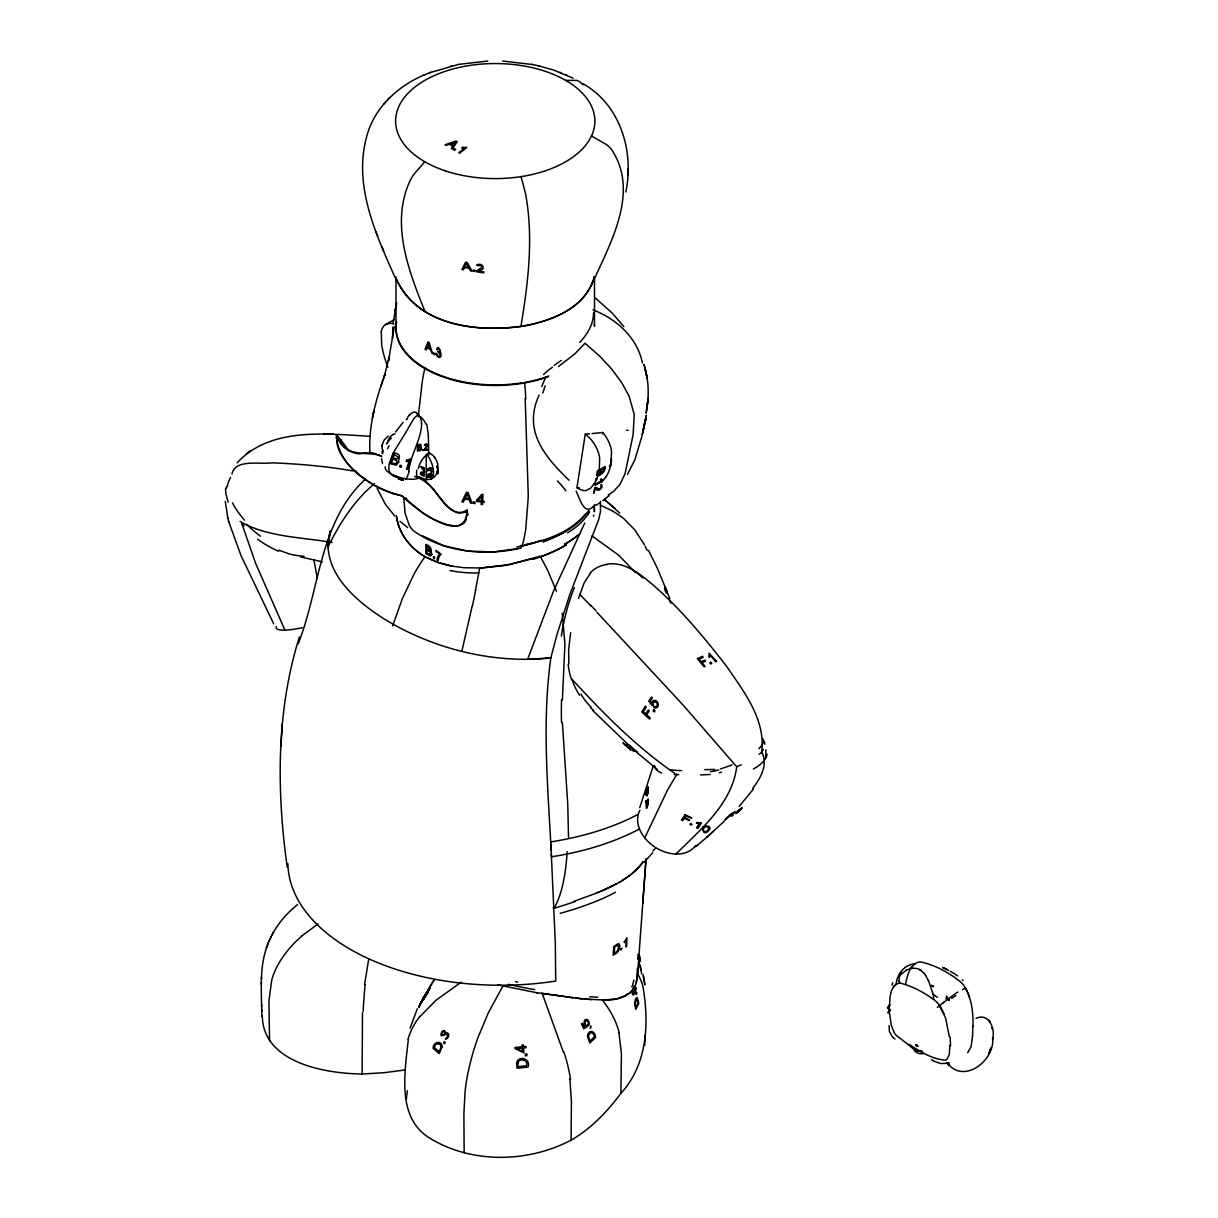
<?xml version="1.0" encoding="UTF-8"?>
<svg xmlns="http://www.w3.org/2000/svg" width="1218" height="1218" viewBox="0 0 1218 1218"><rect width="100%" height="100%" fill="white"/><g stroke="black" fill="none" stroke-linecap="round" stroke-linejoin="round"><path stroke-width="1.5" d="M648.478 800.668L648.067 798.871L647.245 805.783M266.712 947.147C259.556 967.716 261.368 989.945 261.763 1011.336M568.532 837.634L567.74 803.971L562.381 722.533M646.332 807.001L646.545 802.86L646.453 808.432A5.283 0.959 -83.2 0 0 646.728 808.113L647.169 807.108A17.387 3.182 -83.2 0 0 647.504 806.209L647.93 804.778A4.187 0.761 -83.2 0 0 648.113 803.987L647.946 800.256L647.26 804.87M889.49 1006.327C889.901 998.532 889.536 987.494 897.712 983.55A18.529 10.688 53 0 1 900.604 983.23C913.165 986.397 925.101 993.02 935.409 1000.831A18.529 10.734 52.6 0 1 938.484 1004.165L945.579 1017.898L949.309 1036.548M392.79 329.606L392.881 327.079M973.075 1026.439C973.182 1012.462 971.827 997.527 963.849 985.606A20.554 13.459 59.2 0 0 961.444 982.621C949.705 972.984 935.287 964.991 920.397 961.885A20.554 13.474 59.1 0 0 917.778 962.327C909.267 965.813 907.212 976.227 905.553 984.311M422.189 473.3L422.113 474.578L420.941 474.046L421.078 472.675M436.957 466.54C437.155 470.848 437.338 462.657 437.186 467.651M408.35 1039.106C404.878 1072.723 395.972 1118.946 431.263 1139.043C473.102 1163.906 528.505 1162.551 571.09 1140.185L571.409 1100.783L569.872 1079.057M392.546 338.254L392.79 328.647M299.4 636.923C276.151 711.068 276.547 790.847 287.22 867.155M261.307 984.19L261.368 982.18M261.444 978.998L261.505 976.988M625.839 191.957C634.35 151.489 620.373 104.52 582.706 83.57M627.742 174.859L627.818 172.347M627.849 170.931L627.925 168.434M571.09 1140.185C591.05 1128.705 607.158 1111.653 620.891 1093.399L621.424 1053.829L618.957 1032.834M562.381 700.03L564.924 644.094L562.274 613.202M437.384 471.077L437.429 472.279M620.891 1093.399C647.565 1064.273 649.255 1023.09 642.891 986.26A75.82 61.524 -11.1 0 0 637.593 973.852L637.562 967.975M425.584 479.283L426.33 479.831L426.209 454.573M437.095 466.037L437.155 467.164M764.737 744.274L764.615 742.021M362.477 1012.66L362.142 1073.987L383.7 1072.754L404.985 1069.983M648.235 801.505L647.474 804.839M406.233 1099.397L407.36 1090.719M437.551 470.102L437.719 472.721M635.781 989.64L634.761 993.629L632.995 995.091A3.258 1.066 -89.3 0 1 632.66 994.543L632.249 992.518A2.832 0.929 -89.3 0 1 632.37 990.356L632.629 989.442L632.888 990.508A2.725 0.883 -89.3 0 0 632.644 991.589L633.132 993.903L634.38 992.792A3.273 1.066 -89.3 0 1 633.39 990.782A3.015 0.99 -89.3 0 1 633.33 989.518A3.578 1.172 -89.3 0 1 633.375 988.849A3.334 1.096 -89.3 0 1 633.573 987.615L633.817 986.839A4.385 1.431 -89.3 0 1 634.548 985.88A3.395 1.111 -89.3 0 1 635.75 989.442M637.105 978.298L637.577 968.173M909.313 1044.435C919.331 1051.271 932.364 1059.234 945.153 1060.132A13.611 7.856 52.7 0 0 946.965 1059.203L949.324 1054.316L949.812 1045.455M282.256 723.812L280.993 746.406M892.2 1036.488L889.353 1031.402L889.079 1025.526M424.001 474.259L423.91 475.385L422.57 474.776L422.722 473.284M637.593 973.852L636.131 982.484M624.423 941.621L624.362 942.641A8.526 4.233 -58.2 0 0 626.296 940.159L625.824 946.919L626.752 946.325L626.752 938.027M972.771 1034.28L971.081 1046.688L967.671 1052.733M637.608 973.715L646.027 859.071M642.739 903.284L646.027 858.949M646.042 417.332L646.393 415.46M765.757 757.748L765.878 749.801M589.619 433.775L585.264 434.171L576.982 487.504A18.681 10.795 60 0 0 585.614 490.641L590.502 488.327L594.399 483.5M262.312 1015.553C262.54 1062.888 325.556 1073.637 362.142 1073.987M393.094 323.135L396.672 302.643M364.578 984.509L368.734 959.023M596.911 612.228L682.567 704.476L736.707 766.731C732.048 803.804 700.776 829.184 675.944 854.062M437.978 351.469C438.343 352.778 441.784 355.884 439.241 356.524C437.597 356.707 437.612 354.194 435.953 353.19C436.105 354.88 437.11 356.493 438.602 357.3C444.479 359.249 437.78 341.451 437.018 349.612M602.529 433.867L602.712 432.497L592.146 433.562M646.697 409.522C649.331 394.541 648.585 378.965 643.987 364.441L647.276 378.798L644.87 367.699M644.748 1045.272L645.007 1035.33M427.609 475.218L427.625 476.893L429.193 476.634L429.086 475.096M643.941 426.894L644.626 423.072L644.429 425.112M418.246 416.845L422.052 383.35A89.797 51.841 -60 0 1 424.975 368.11M645.236 421.504L645.57 419.753L644.901 422.692L646.377 415.475M380.792 386.685L384.979 374.291C375.875 399.428 368.43 425.874 369.922 452.868M595.389 488.662L593.821 493.244L594.688 487.794A2.451 1.157 -52.3 0 1 595.343 487.535M644.55 424.656L644.292 425.95L644.337 424.458M381.31 331.722L381.645 344.648A75.242 43.437 60 0 0 386.517 363.451L387.872 367.136M570.679 632.629L568.623 649.757L568.867 664.084M381.828 445.773L384.142 440.063L388.283 436.09M381.919 445.255L382.787 453.72M226.441 488.159L226.807 486.424M645.586 419.175L645.205 421.154L645.662 419.236M643.165 430.822L644.018 426.97L643.576 429.101L643.774 428.203M593.851 277.674L594.019 276.73L593.653 278.602M646.21 416.586L645.479 419.768L645.768 418.322M646.042 417.485L645.753 418.794M644.033 426.178L644.246 425.112L643.865 426.528M645.373 420.119L645.053 422.387M475.401 590.471L479.725 568.06L509.581 564.604L540.183 556.169L547.856 570.679L556.443 591.217M644.292 425.021L644.078 425.935M645.022 422.524L645.251 421.535M636.953 979.105C635.278 995.304 617.465 1001.074 603.458 999.963M645.068 422.433L644.87 423.331M593.425 279.531C584.655 307.515 553.459 319.908 527.15 325.389C481.871 333.123 421.078 327.535 397.89 282.287C419.662 325.815 477.273 332.225 520.923 326.47C527.957 284.038 533.377 240.494 526.252 197.697A35.566 7.521 81.2 0 0 525.034 191.546L521.03 176.625M643.104 430.974L642.16 435.222L644.459 423.757M933.658 999.202L933.308 994.741L928.466 980.399M642.967 431.751L643.211 430.472M472.112 606.366L462.094 650.199M642.997 431.446L643.18 430.609L642.937 431.674M394.647 310.742L394.982 309.159M372.327 418.276L373.911 411.029L373.332 413.602M643.683 427.762L643.15 430.259M424.595 996.568L422.692 1000.48L424.458 996.537M641.84 436.486L634.928 459.628L627.559 474.32M382.087 453.294L382.65 451.239M394.297 326.759L388.466 361.152L389.166 357.118L384.294 376.392M437.506 468.291L437.612 468.61M437.597 473.193L437.917 472.005M298.273 643.774C319.969 588.477 319.299 521.715 365.476 479.039M639.709 807.656L653.305 765.833M703.365 829.093L703.243 829.9M708.495 828.94L708.571 828.255M593.455 516.173L593.775 515.062M578.52 598.434L584.198 582.783L590.502 573.13M408.898 470.924C408.944 455.212 431.416 423.407 416.465 413.267M539.072 395.165C522.674 430.746 544.857 456.933 569.05 480.227M588.248 514.057L589.162 510.981M410.085 1028.159L417.317 1008.763M593.166 280.444C582.798 309.874 549.09 321.689 520.923 326.47M392.653 625.9L402.519 598.205L414.44 573.343A109.453 63.184 -60 0 1 425.052 556.656L425.052 556.656M382.559 451.528L382.954 450.34M899.143 977.278L899.082 981.434M406.629 460.282L406.203 461.531A8.526 8.328 -57.4 0 0 409.278 460.815L406.447 469.082L407.726 469.493L411.364 458.897L410.542 458.623A6.897 6.745 -57.4 0 1 406.629 460.16M541.751 386.608L545.634 377.032M267.214 945.762L268.341 942.854M266.377 948.122L267.564 944.787M647.169 806.011L646.697 807.016M644.764 837.877L667.738 789.599L676.69 774.557L678.715 774.709M933.293 986.001L933.216 986.885L933.567 985.956M891.926 985.088L892.794 982.789M268.889 941.529C275.04 927.05 285.164 914.413 297.481 904.685M267.93 943.828L269.285 940.57M584.762 522.948L553.307 591.598L527.653 659.288L550.81 657.933L556.991 634.578L569.674 594.886L598.677 519.629L600.489 511.667L600.489 501.314M931.724 985.118L932.272 986.367M421.854 1000.694L419.586 1005.444L422.296 1001.029M422.646 998.943L434.278 979.637L422.661 998.943A46.969 27.101 -60 0 0 419.114 1007.514M269.711 939.626L270.168 938.667M270.777 937.403L271.233 936.459M736.205 813.182L739.676 810.259M406.34 419.692L406.842 418.718M653.853 707.384L654.462 706.242M428.036 991.68L430.213 987.448L428.325 991.3M426.3 994.878L428.416 991.604L424.93 997.253L426.346 994.619M271.721 935.515L272.238 934.587M272.893 933.369L273.395 932.44M428.569 990.188L428.036 991.147L428.66 989.884M425.919 995.395L426.574 994.39L426.026 995.182M763.29 749.451L762.285 751.034M428.325 990.63L429.178 989.808M426.985 993.66L427.533 992.563M739.737 810.427L737.864 811.325M591.111 285.941C609.685 244.3 640.698 191.881 610.994 148.763A35.566 28.044 24.9 0 0 606.412 144.561L591.476 135.959M421.626 1002.201L418.611 1007.164L423.59 997.801L422.859 999.125M420.484 449.549L420.317 447.904L418.139 447.874L418.094 450.173L419.708 450.021M428.721 989.914L429.315 988.818L428.827 989.747M407.649 417.256L409.705 414.348M502.851 986.123L488.448 1012.584L478.05 1037.325A83.875 26.979 -76.1 0 0 466.859 1078.737A70.477 22.655 -76.1 0 0 465.093 1091.45L463.891 1113.45L464.149 1152.822M606.275 476.649L601.844 481.902L597.444 483.729M736.053 813L737.682 811.462M642.997 862.024C626.631 883.994 598.54 892.139 573.998 901.366M643.195 861.72L637.593 868.723L630.543 874.859M588.461 510.723C578.032 526.587 560.402 535.57 543.045 541.873L564.939 531.931M901.274 972.893L901.015 974.019M741.564 808.524C745.203 804.504 729.262 817.765 738.001 812.284M430.533 554.54L430.167 552.18L426.909 550.003L426.909 553.139L430.198 554.738M753.577 788.792L739.265 806.331M442.408 1035.498C439.805 1037.888 441.068 1029.271 444.433 1030.687C445.392 1033.777 446.169 1031.524 448.3 1033.58C451.01 1038.406 441.632 1041.07 446.991 1037.645C449.335 1032.62 444.54 1034.508 443.9 1035.102M403.112 422.341L395.622 431.948M752.876 788.122C760.595 778.272 768.543 764.265 761.615 751.871C765.894 719.777 743.894 691.657 726.841 666.672C704.674 638.034 681.441 609.883 654.157 585.919A260.865 243.813 -53.1 0 0 646.377 579.464C635.4 570.481 621.926 561.726 607.021 564.193M455.517 142.141L453.263 145.399L450.584 143.846L453.568 142.795A14.372 9.135 -5.6 0 0 455.684 141.927M424.549 74.831C397.54 86.097 373.667 108.265 366.496 137.345C353.037 186.993 377.032 236.871 396.703 281.13M420.073 1016.497L435.831 1000.389L461.211 982.134M425.432 448.848L427.564 445.712L426.528 443.565L424.336 445.072L426.863 444.798L425.432 447.828M703.106 826.87C701.157 841.866 719.214 822.774 703.273 826.687M237.145 462.855C270.198 426.787 326.226 433.806 370.074 436.318M653.046 704.841L652.315 705.694L648.798 701.187L651.478 697.046L652.391 697.899L650.245 701.218L652.072 703.593M652.65 852.783L643.804 862.572M340.873 439.835L338.909 440.094L340.873 439.835L349.109 451.162M383.822 103.941L385.649 101.977M387.659 99.8L389.41 97.912M594.917 504.496C584.67 518.137 579.89 498.664 576.144 491.189M424.793 161.75L413.861 174.341A35.566 20.539 -60 0 0 410.496 179.792C389.912 222.727 408.502 270.563 425.052 311.641M760.382 753.211L759.179 754.323M724.649 820.841L709.622 834.756M696.94 845.627L707.825 836.37M712.302 832.32L713.337 831.376M706.836 837.253L710.627 833.843M890.16 1009.996L887.724 1012.874L889.962 1010.97M301.957 935.805L318.02 923.944M609.137 495.65L602.925 500.644M457.953 525.932L463.677 523.42A23.675 13.672 60 0 0 466.25 519.233L467.149 510.235C444.281 522.613 436.029 478.08 414.759 476.39M374.489 483.698C354.118 500.537 339.685 523.314 328.099 546.806L330.428 530.698A141.44 81.667 0 0 0 328.205 548.77M695.326 846.891L698.295 844.576M737.758 812.239L740.894 809.498L737.301 811.599L741.534 808.326M467.362 513.402L467.727 515.123L467.149 510.235L463.282 512.595L459.034 513.082A18.468 10.657 60 0 1 456.141 512.276L452.639 510.327A34.363 19.838 60 0 1 445.088 503.795L433.608 489.453A35.779 20.66 60 0 0 429.68 485.419L424.732 481.46A45.66 26.354 60 0 0 418.764 477.913L415.566 476.542M558.59 366.451L574.85 353.875L584.99 343.248L599.652 356.143L611.421 368.749L621.865 382.863L629.204 396.413L634.258 414.668L633.101 434.735L625.047 473.802L620.023 484.307L613.963 490.991A59.347 40.97 49.1 0 1 608.208 494.843M629.584 875.59L621.804 880.736M246.554 453.583L248.137 452.441M248.487 452.183L250.162 450.98M418.672 414.394L415.947 416.449A12.622 7.293 -60 0 0 413.206 419.586L408.243 428.218A89.401 51.613 -60 0 1 405.64 432.71L393.825 451.954L389.303 463.495A16.808 9.698 -60 0 0 390.704 473.848M427.076 453.933L428.629 452.989M615.851 953.45L613.141 955.216L613.735 946.569L616.323 944.879A7.003 3.487 -58.2 0 1 618.805 943.767M595.739 505.47L599.713 502.897M962.448 989.701L965.372 987.92A31.394 20.539 59.2 0 1 969.452 997.39M619.323 882.182L620.51 881.512M385.314 324.78L394.221 319.634M626.25 995.502L617.008 998.745L604.798 999.932M585.736 1026.18L583.955 1027.139L582.25 1023.287L581.58 1023.942L583.681 1028.738L587.076 1026.85L586.665 1025.647A2.497 1.583 83 0 1 585.203 1022.206A2.497 1.583 83 0 1 587.502 1021.095A2.497 1.583 83 0 1 587.959 1024.977M616.75 883.629L600.885 891.226M639.496 828.971C612.121 843.435 581.945 852.006 551.449 856.817M638.445 814.203C611.162 828.56 581.123 837.131 550.749 841.912L550.795 842.856M906.238 970.076L910.699 968.615A17.082 15.499 -83.4 0 1 919.91 969.574M479.253 269.254C488.433 263.941 473.147 266.62 477.426 264.626C483.196 262.631 485.891 269.848 479.42 270.426A5.42 3.7 20.5 0 0 478.43 271.112L483.744 271.949L483.805 272.893L476.664 271.781A2.451 1.675 20.5 0 1 476.771 271.127M976.029 1018.431C988.574 1012.204 995.761 1028.89 992.548 1039.152L992.655 1037.888C995.091 1060.604 963.575 1084.827 947.208 1062.903M741.183 764.782L736.707 766.731M709.196 653.381L716.656 661.374L715.712 661.77L710.368 655.345A8.526 5.801 33.7 0 1 709.485 657.355L708.709 656.411M429.634 72.73L458.592 64.387L487.779 61.037M597.368 892.703L598.906 892.063M423.362 75.333L430.715 72.273M889.779 1004.53L887.435 1007.88L889.688 1009.722M465.52 512.474L467.179 511.956M532.708 558.697L504.815 565.472L481.749 567.984M721.68 772.136L719.396 772.76M705.801 826.58L705.085 826.87A13.611 7.795 23.8 0 0 703.425 829.123M450.797 66.076L451.619 65.909M948.441 1063.268L940.54 1063.527L933.704 1061.061M706.105 831.544L706.76 831.285A14.053 8.039 23.8 0 0 708.389 829.047M422.265 535.722L444.189 545.892L468.138 551.13L493.412 551.921L520.847 548.191L523.359 542.056L525.719 529.784L528.292 496.472L525.186 398.24M517.574 548.861C482.267 556.169 442.895 551.708 413.176 530.591A66.153 38.2 -60 0 1 409.218 525.186L405.122 513.463L403.797 498.299M565.7 80.388L576.616 80.373A35.566 20.539 -60 0 1 579.981 81.941L583.087 84.94M521.685 382.878L520.908 383A99.252 57.231 0.1 0 1 396.474 321.933M430.639 474.046L429.802 476.527L431.583 476.238L431.507 474.898M601.768 472.63L603.458 471.305L604.158 468.077L601.768 469.448L601.525 472.523M710.185 774.481L700.487 774.937M424.047 450.432L427.533 450.112L427.548 449.32L424.96 449.564A3.273 2.527 -79.4 0 1 425.432 448.863M598.16 475.005L600.063 473.482L600.839 469.996L598.114 471.564L597.764 474.685M920.915 969.848L919.834 970A16.961 15.971 -73.1 0 1 923.442 972.71M403.204 480.379L402.503 480.029M481.506 567.984L464.028 567.725L450.888 565.974L436.957 562.168L425.995 557.189L438.617 562.746L452.731 566.324M398.271 478.354L399.047 478.689M585.097 999.125L603.367 999.963M333.336 434.095L323.851 434.019M456.156 526.069L447.6 524.836L434.384 519.721A115.36 66.609 60 0 1 422.616 512.945L401.757 495.619L392.957 493.716L380.899 488.86A115.36 66.609 60 0 1 369.13 482.039C357.574 474.106 346.216 464.697 339.837 451.924A23.675 13.672 60 0 1 337.264 444.768L336.366 434.735L340.736 439.987M304.165 556.382L294.71 555.21M502.699 61.037L532.571 64.539M591.324 999.597L576.144 998.212M331.996 542.421C301.699 537.214 266.62 537.077 240.053 521.441M582.783 998.912L536.224 992.655M674.315 774.359L676.812 774.572L676.112 774.191M889.734 1005.429L888.074 1007.423L889.627 1008.732M573.176 997.862L565.594 996.903M420.043 444.981L418.185 445.057L418.155 447.082L420.18 446.717L420.347 445.225M922.239 1051.027L920.504 1050.692M537.397 992.837L497.553 984.814M948.03 1062.735L949.431 1062.964M351.85 470.742C325.511 466.205 298.806 463.891 272.101 462.825C260.759 464.652 234.678 458.577 231.999 474.076M397.753 477.334L396.946 476.938M392.775 475.279L396.063 476.588M394.312 475.599L395.576 475.857M399.687 478.065L399.793 478.324M322.359 561.818L300.876 557.052M538.858 65.909L553.307 69.959L573.099 78.15M395.804 476.862L395.165 476.664M531.885 64.387L539.681 66.076M400.372 479.679L400.889 479.846M916.454 1045.76L917.733 1046.11L916.088 1044.861M917.23 1045.836L916.164 1045.531L917.9 1046.49M401.636 479.344L400.128 478.689L403.28 480.212M629.539 748.111L624.788 744.442M401.833 479.983L400.859 479.42M278.998 550.231L288.331 553.596A55.891 39.22 25.7 0 0 294.71 555.256M593.029 309.859C616.232 318.766 637.349 337.645 642.358 362.842M600.398 505.166L612.806 511.134M559.762 72.273L560.843 72.73M565.944 74.831L567.116 75.333M401.483 479.161L402.579 479.709M429.467 470.346L426.787 470.909L426.681 468.519L427.381 470.331L428.782 470.361A1.797 1.553 -33.1 0 1 429.36 468.016A1.797 1.553 -33.1 0 1 431.766 468.595A1.797 1.553 -33.1 0 1 430.563 470.879C433.182 468.306 428.112 467.225 429.269 470.209M946.858 969.498L942.58 967.396L948.761 970.487M950.36 971.325L954.151 973.563M393.414 475.827L394.602 476.436L391.754 474.853L397.86 477.045M909.45 1045.47L896.189 1035.376A13.611 7.856 52.7 0 1 894.179 1032.529L891.195 1024.932L889.719 1013.878M439.881 553.764L436.014 551.541L436.014 550.46L441.129 554.281A17.448 10.064 60 0 0 438.556 558.453A14.509 8.374 60 0 0 438.13 560.691L437.125 560.097A15.743 9.089 60 0 1 439.957 553.901M424.351 556.245C410.299 548.13 398.986 533.575 396.566 517.071M424.123 556.108C409.69 547.643 398.621 532.875 396.429 516.067M592.009 535.905L618.759 555.241L635.431 572.627M954.851 974.019L957.607 975.892M674.544 773.186C636.222 746.832 603.275 713.398 571.958 679.218A89.66 73.278 -50.7 0 0 579.601 695.28M933.14 1060.711L931.465 1059.523M398.986 478.887L399.915 479.496L398.225 478.537M909.937 1045.744L912.373 1047.115L914.718 1050.997A33.769 17.737 -63.2 0 0 918.616 1053.342L919.316 1053.524A29.476 15.484 -63.2 0 0 923.518 1053.54M917.154 1045.699L915.738 1044.557L917.443 1045.425M937.479 997.344L933.171 994.299M585.264 434.171L586.832 435.389A23.401 13.52 60 0 1 599.667 457.77L599.256 470.285A75.242 43.437 60 0 1 594.384 483.47M636.055 571.958L642.708 577.85M894.956 1039.03L893.951 1038.223M407.71 527.653L400.006 521.258M593.303 710.064L590.486 707.78M657.248 769.365L637.303 752.831M595.16 297.801L612.502 313.391L623.829 326.607M597.277 488.22C601.981 491.57 600.946 483.653 601.144 484.429C604.524 487.093 597.444 493.031 596.12 488.951A5.42 2.573 -52.3 0 0 595.83 488.783M614.694 508.287L604.311 499.395L619.749 513.067M336.32 436.988C340.05 468.945 373.576 488.616 402.123 495.985C413.511 507.556 465.489 548.389 467.149 510.235M629.447 745.797L592.664 710.414M892.687 1037.02L893.57 1037.888M638.689 962.129L640.729 967.168M638.948 963.514L641.018 970.152M923.533 972.619L925.695 975.176M579.738 594.384L591.309 606.351M962.266 979.82L963.042 980.627M244.087 525.963L241.819 523.496L255.552 563.158L284.921 630.132M394.647 515.945L385.36 504.191L377.154 488.388M988.742 1020.075L989.975 1021.597M948.213 1064.334L949.035 1065.278L946.888 1062.385M434.354 457.298L434.948 458.059M655.345 767.507L654.34 765.422M644.474 544.903L634.852 529.921L623.89 518.746A98.43 65.985 -4.7 0 0 612.7 511.21M273.654 623.768L241.027 555.606L228.573 521.258M648.539 550.429L657.355 568.243L667.357 592.511M587.776 1024.703L588.385 1025.891A3.654 2.329 83 0 0 588.964 1022.146A3.654 2.329 83 0 0 586.817 1019.496A3.791 2.406 83 0 0 584.153 1021.811A3.791 2.406 83 0 0 585.66 1026.485M645.175 546.273L647.26 550.384M639.359 955.262L640.287 961.641L639.45 956.526M466.509 263.392L468.519 267.275L464.85 266.712L465.839 264.687A14.372 9.82 20.5 0 0 466.387 263.118M664.571 589.192L666.444 593.379M669.596 600.367L670.859 603.184M667.19 592.237L664.647 586.208L669.839 598.632M375.89 231.618L377.687 236.094M381.98 246.767L383.685 251.015M228.131 502.242L226.243 495.071A43.269 31.835 -5.5 0 1 225.665 488.174M406.066 497.873L407.238 500.918M563.31 1051.926L542.254 993.568M381.569 458.379L382.498 463.647M397.586 281.373L397.053 279.531M426.818 424.229L428.279 434.933M467.286 493.777L468.884 498.604L465.2 498.101L466.448 495.467A14.372 12.743 28.8 0 0 467.21 493.442M225.284 501.42L227.857 518.289M640.577 967.503L641.688 973.821M227.675 517.62L228.756 521.928M428.69 343.537L430 348.409L427.32 346.871L428.127 344.831A14.372 8.298 60 0 0 428.614 343.202M643.013 974.43L644.489 982.469M643.393 976.273L643.88 978.556M313.833 559.427L317.259 578.032M635.598 987.402L635.75 988.498M992.335 1028.373L992.183 1027.611L992.381 1028.647M644.535 982.835L644.824 984.829L644.2 980.475M437.78 470.285L437.612 473.893L437.506 472.371M396.352 515.564L396.489 516.569M328.19 548.77C330.504 575.277 351.21 595.358 371.444 610.34A257.15 148.459 0 0 0 408.35 632.127C442.987 648.722 481.08 658.344 519.523 659.227A141.44 81.667 0 0 0 550.825 657.948C541.645 723.736 548.207 789.964 551.419 855.904M946.127 999.354L946.493 996.111A6.897 3.928 53.4 0 0 949.126 999.43L949.187 1000.557A8.526 4.842 53.4 0 1 947.025 998.258M426.27 479.405L426.27 479.466A14.205 11.769 71 0 0 430.502 479.176A14.205 11.738 69 0 0 436.059 459.643A14.205 11.541 63.1 0 0 434.993 458.029M551.16 850.347L550.886 844.744M551.343 854.534L555.317 942.732L555.712 981.069A212.785 122.851 0 0 1 287.905 863.699M428.294 435.252L428.34 436.181M428.355 436.486L428.782 454.953M269.543 1040.614L268.919 1001.044L271.736 979.972A70.477 52.861 -36.7 0 1 276.014 968.645A83.875 62.91 -36.7 0 1 302.064 935.911M261.703 1009.341L261.946 1016.451M261.55 1004.393L261.626 1006.388M594.506 278.724L594.506 326.287M395.987 276.821L395.987 328.19M381.219 331.646A23.401 13.52 60 0 1 394.053 324.079M260.515 536.224A82.504 56.82 28.2 0 1 246.843 524.471M278.602 551.236A77.16 57.444 25.6 0 1 257.592 539.178M351.5 470.376A281.632 92.05 28.1 0 1 356.524 471.29M227.279 486.576A45.37 34.15 30.6 0 1 230.613 477.441M244.453 520.116A62.712 32.277 38.5 0 1 232.486 502.851M302.338 627.681A32.916 6.836 -15.2 0 1 276.334 626.585M363.147 1011.336A77.693 11.084 -84.1 0 1 365.172 984.54M423.849 450.34A4.507 3.487 -79.4 0 1 425.508 448.026M602.179 999.917A82.443 61.874 36.6 0 1 619.292 1032.849M597.794 997.192A135.624 37.438 18.7 0 1 589.679 996.735M634.091 989.808A76.186 37.788 53.2 0 1 625.808 994.786M633.817 980.125A69.487 33.678 61.8 0 1 631.837 987.022M575.292 901.487A83.677 10.597 -16.6 0 1 554.723 908.095M589.573 511.651A99.221 57.596 1.2 0 1 567.588 532.86M516.752 547.08A98.81 46.878 -7.3 0 0 541.34 540.457A98.719 46.512 -7.4 0 1 519.873 546.395M478.735 572.902A99.937 68.589 -15.1 0 1 450.097 570.496M566.324 544.888A96.938 42.143 -10.3 0 1 533.301 559.306M579.677 533.895A96.938 40.803 -10.8 0 1 564.482 544.339A96.724 40.605 -10.9 0 0 579.129 534.443M566.263 544.872A96.724 41.808 -10.4 0 1 540.822 556.672M585.34 514.026A99.252 57.307 0 0 1 525.354 544.583M475.72 589.893A98.414 7.384 -77.7 0 1 472.356 606.244M567.192 851.595A207.167 60.306 77.5 0 1 555.088 906.436M555.393 907.349A83.052 9.79 -16.7 0 1 553.048 908.065M615.425 892.231A89.234 20.341 -14 0 1 560.204 913.317M561.483 722.35A441.342 345.44 58.5 0 1 561.528 699.787M655.33 848.398A207.121 158.051 33.5 0 1 652.802 851.032M548.313 376.621A99.252 57.307 0 0 1 442.926 376.895A99.252 57.307 0 0 1 396.52 322.268M563.843 1051.834A77.693 34.987 69.1 0 1 570.496 1079.376M563.797 996.415A90.376 5.085 9.2 0 1 541.553 993.249M534.702 989.64A76.658 10.642 10.8 0 1 508.332 984.342M408.091 1039.076A77.693 62.453 -17.2 0 1 419.829 1016.375M517.604 982.195A77.419 6.257 15 0 1 515.412 981.571M387.522 442.728A14.205 8.891 88 0 1 392.82 434.628M392.805 434.552A14.19 8.1 83.6 0 1 395.119 433.882M386.471 443.946A14.114 8.907 -54.8 0 1 391.45 438.023M387.537 448.803A13.824 8.298 -52.1 0 1 389.151 445.864M594.293 324.018A99.252 57.231 0.1 0 1 594.445 325.891M524.669 383.076A88.214 22.198 79.8 0 1 525.78 399.093M548.907 375.966A99.252 57.429 0.1 0 1 524.06 382.574M763.016 739.067A30.13 8.602 -66.1 0 1 764.021 742.036M763.458 742.341A38.047 12.911 -53.8 0 1 763.473 743.163M762.575 744.244A45.264 22.031 -6.7 0 1 758.921 748.613M762.438 751.064A46.893 23.233 6.8 0 1 761.92 751.75M591.019 707.064A89.493 70.842 -66 0 1 580.925 694.093M571.47 679.492A85.382 69.061 -53.3 0 1 568.167 664.312M681.745 770.613A82.504 20.706 -11.5 0 1 669.9 769.685M661.618 772.973A77.16 22.868 -15.8 0 1 654.858 767.66M732.003 764.828A45.37 11.099 -17.2 0 1 720.417 768.908M590.334 604.859A281.632 22.289 48.6 0 1 596.013 610.797M561.361 636.131A75.151 25.121 -77.4 0 1 574.424 587.518M718.742 770.02A43.269 26.659 -15.6 0 1 710.414 771.664M714.783 769.441A62.712 3.273 -1.9 0 1 704.735 769.639M761.95 752.191A48.903 23.614 3.9 0 1 760.946 753.363M767.112 754.323A56.089 24.664 -2.7 0 1 753.409 768.969M590.243 572.795A45.355 35.444 62.1 0 1 607.097 564.452M419.738 477.593A18.529 6.821 13.7 0 1 398.56 477.106A18.529 6.821 13.7 0 1 385.223 466.814M419.768 477.776A19.99 15.377 73.9 0 1 418.566 477.852M420.895 477.243A17.326 13.505 71 0 1 419.768 477.715M409.02 471.579A16.869 3.426 -81 0 1 405.487 479.283M420.575 416.921A12.743 7.552 60.8 0 1 426.133 424.397M407.116 419.19A47.974 26.157 88.1 0 1 407.634 418.216M410.009 414.851A12.743 7.795 80.2 0 1 416.495 412.43M428.812 452.761A14.19 11.267 62.6 0 1 434.521 457.115M426.498 454.344A14.205 5.983 70.8 0 1 433.212 469.006A14.205 5.983 70.8 0 1 430.517 479.161M424.443 478.963A14.205 11.769 71.3 0 1 422.326 478.035M424.64 456.826A14.174 5.877 -59 0 1 425.813 455.684M418.368 468.671A14.129 7.262 -64.2 0 1 424.671 456.506M418.261 477.593A13.687 4.491 -71.3 0 1 416.769 470.133M420.256 478.522A14.174 3.639 -65.4 0 1 419.205 476.634M543.533 374.535A39.006 19.579 -45.1 0 1 552.485 367.197M554.205 365.385A54.597 14.327 -41.9 0 1 561.193 360.498M593.501 312.737A98.414 51.11 -13.2 0 1 579.768 342.425M557.524 480.988A120.247 56.226 22 0 1 565.883 490.808M542.832 393.079A70.37 16.443 -69.3 0 1 545.177 385.786M695.371 845.673A32.916 23.827 32.9 0 1 655.451 847.423A32.916 23.827 32.9 0 1 639.907 810.32M602.727 432.466A23.355 13.474 60 0 1 611.527 450.919L611.116 463.434A75.242 43.437 60 0 1 606.244 476.619M626.646 430.304A80.038 1.02 -4.7 0 1 628.168 430.213M579.205 487.611A75.653 71.74 61.2 0 1 577.073 487.976M925.391 975.359A30.907 28.044 2.6 0 1 928.223 980.475M900.041 983.017A27.709 14.707 -1.5 0 1 899.219 981.419M899.097 977.293A9.531 4.491 -38.1 0 1 899.691 976.014M899.889 975.983A8.45 3.882 -39 0 1 901.168 974.172M901.457 974.263A9.105 4.446 -37.7 0 1 906.253 970.487M911.171 967.929A33.053 21.68 58.9 0 1 915.068 963.605L910.683 964.656A38.184 29.552 67.8 0 0 904.609 967.792M896.6 980.581A29.932 22.883 74.7 0 1 904.06 968.401M895.93 984.738A31.942 25.213 71.4 0 1 896.783 980.673M892.794 988.102A29.384 16.945 53.2 0 1 895.595 984.586M951.623 998.455A39.281 2.39 -36.1 0 1 955.856 995.578M943.28 1002.825A30.404 3.806 -39.3 0 1 957.82 992.046M937.358 1007.362A31.866 1.431 -38.5 0 1 943.98 1002.064M939.961 1006.129A27.907 16.215 52.6 0 1 944.072 1014.031M972.817 1026.332A181.482 119.851 58.5 0 1 972.527 1034.143M950.055 1036.899A146.936 84.012 53.6 0 1 950.497 1045.836M889.307 1013.68A149.114 88.29 51.5 0 1 889.11 1006.114M917.093 1050.403A7.08 1.553 27.2 0 1 910.425 1046.612M920.458 1051.454A18.574 16.017 51.5 0 1 918.052 1050.784M917.748 1051.195A13.246 7.095 31.6 0 1 916.256 1050.586M476.619 271.035A9.805 6.699 20.5 0 1 479.329 269.345M610.69 459.216A2.832 1.781 -32.7 0 1 610.751 462.064M610.766 462.642A3.319 2.086 -32.7 0 1 609.457 466.57M610.355 464.652A2.314 1.446 -32.7 0 1 609.594 465.778M595.435 487.367A9.805 4.644 -52.3 0 1 597.185 488.311M618.653 944.148A5.968 2.969 -58.2 0 1 619.551 948.259A5.968 2.969 -58.2 0 1 615.851 953.724M626.798 938.027A6.897 3.426 -58.2 0 1 624.408 941.544M442.499 1035.3A1.979 1.37 -74.9 0 1 442.773 1031.981A1.979 1.37 -74.9 0 1 444.798 1033.29M444.494 1033.351A2.878 1.994 -74.9 0 1 444.022 1034.919M639.374 955.293A17.448 2.74 76.8 0 1 637.897 954.303M639.42 956.389A15.743 2.466 76.8 0 1 638.004 955.475M709.257 653.396A6.897 4.705 33.7 0 1 708.602 656.335M658.146 703.684A3.654 3.045 70.9 0 1 653.807 707.475M651.782 703.547A3.791 3.152 70.9 0 1 658.162 703.669M653.092 704.826A2.497 2.086 70.9 0 1 654.979 701.933A2.497 2.086 70.9 0 1 657.233 705.039A2.497 2.086 70.9 0 1 654.355 706.547M705.74 826.504A1.949 1.111 23.8 0 1 708.526 828.057M706.166 831.62A2.01 1.157 23.8 0 1 703.182 830.082M437.171 349.703A1.979 1.142 60 0 1 439.165 349.307A1.979 1.142 60 0 1 439.424 352.215M439.256 351.85A2.878 1.66 60 0 1 438.13 351.56M424.458 474.198C424.473 472.462 419.829 470.072 420.438 474.411L424.321 476.147L424.458 474.335M516.569 1062.994L517.026 1068.216L528.018 1067.09C531.292 1058.686 518.426 1054.727 516.569 1062.994M634.654 1003.099L635.705 1009.418L638.795 1003.206L637.06 997.42L635.446 999.08L634.654 1003.099M398.743 462.048L396.231 465.169L389.684 463.51L393.323 452.959C403.493 453.918 397.601 458.668 398.743 462.048M421.413 448.65L420.469 450.553L417.393 451.025L417.5 444.326L420.819 444.54L421.413 448.65M596.759 475.081C598.708 477.867 606.549 470.59 605.27 466.448L597.353 471.016L596.774 474.944M635.126 1003.221L635.811 1007.453L638.171 1002.719L637.014 998.851L635.126 1003.114M517.878 1063.147L518.168 1066.618L526.572 1065.75C528.856 1059.858 519.203 1057.529 517.878 1063.025M431.827 554.403L430.517 556.002L425.858 553.611L425.858 544.476C432.969 546.76 430.243 550.582 431.827 554.403M430.426 549.592L429.619 550.369L426.909 548.922L426.909 546.166L430.426 549.653M442.119 1046.764L439.211 1053.585L433.045 1048.196C433.014 1041.771 442.043 1039.837 442.119 1046.764M398.423 457.176L397.038 458.897L393.155 457.846L394.267 454.664L398.423 457.176M422.448 449.64L423.179 450.508L422.448 449.64M587.472 1036.153L589.816 1042.989L595.617 1037.462C595.282 1030.595 588.401 1028.997 587.487 1036.046M426.955 475.553L427.046 477.623L432.223 476.771C433.014 471.427 427.716 473.832 426.97 475.492M618.653 946.965L617.541 950.908L614.207 953.542L614.664 946.949L617.709 945.229L618.653 946.965M441.099 1047.115L439.165 1051.682L434.461 1047.571C434.643 1042.669 440.962 1042.425 441.099 1047.115M594.506 509.55L594.384 511.758L594.232 506.292L594.506 509.55M588.401 1036.472L589.938 1041.055L594.369 1036.838C593.866 1031.95 589.39 1031.296 588.401 1036.366M397.266 461.942L395.713 463.86L391.48 462.718L392.729 459.095L396.398 460.434L397.266 461.942M473.482 501.968L473.421 503.384L474.944 503.597L475.005 502.181L473.482 501.968M476.619 500.233L476.558 501.374L481.293 502.014L481.171 504.435L482.511 504.617L482.632 502.181L484.094 502.379L484.155 501.253L482.678 501.055L482.983 494.493L481.886 494.341L476.619 500.233M481.552 496.305L481.338 500.872L477.928 500.415L481.552 496.305M620.952 948.959L620.875 950.162L622.002 948.274L620.952 948.959M421.017 466.814L423.788 470.498L423.925 468.656C426.178 468.884 422.372 466.692 421.017 466.814M423.499 468.458L423.392 469.783L421.733 467.682L423.499 468.458M424.138 471.259L424.625 472.097L424.138 471.259M647.611 402.107L646.179 413.222L648.022 398.347L647.611 402.107M595.237 484.322L595.069 485.343L603.123 480.105A6.897 3.273 -52.3 0 1 601.601 478.781L600.581 479.405A8.526 4.035 -52.3 0 0 601.418 480.745L595.237 484.322M596.104 478.887L595.922 480.044L597.201 478.248L596.104 478.887M990.462 1049.398L989.93 1050.89L990.889 1048.013L990.462 1049.398M400.113 465.337L399.611 466.814L401.057 467.286L401.559 465.809L400.113 465.337M648.098 787.072L645.692 793.847L645.723 795.019L646.819 791.928L646.925 796.054L647.854 789.036L647.976 793.801L648.265 792.994L648.098 787.072M646.24 800.515L645.936 802.692L646.24 800.515M427.016 347.678L426.148 349.947L425.036 349.307L428.081 341.923L429.208 342.578L432.436 353.57L430.319 349.581L427.016 347.678M989.975 1050.799L988.772 1053.661L989.975 1050.799M464.728 499.136L463.403 502.044L461.866 501.831L466.509 492.285L468.062 492.483L472.051 503.201L470.422 502.988L469.28 499.745L464.728 499.136M464.484 267.503L463.449 269.741L461.926 269.513L465.611 262.159L467.149 262.403L472.036 271.066L470.407 270.822L469.006 268.204L464.484 267.503M423.91 998.638L423.499 999.506L424.564 997.603L423.91 998.638M427.762 991.696L427.168 992.64L427.792 991.619M636.542 992.35L636.39 994.512L636.542 992.35M444.372 1041.649L443.656 1042.989L444.524 1043.75L445.24 1042.41L444.372 1041.649M457.1 141.684L452.472 149.068L451.284 148.383L452.746 146.175L449.442 144.272L446.184 145.429L445.088 144.79L455.974 141.029L457.1 141.684M645.312 706.318L641.673 711.921L649.544 719.122L650.26 718.026L646.682 714.753L649.209 710.855L648.28 710.003L645.753 713.9L643.317 711.677L646.24 707.171L645.312 706.318M653.853 709.759L653.092 710.916L654.203 711.921L654.949 710.764L653.853 709.759M685.171 814.659L681.471 819.973L682.78 820.643L684.455 818.237L689.099 820.643L689.54 820.019L684.897 817.613L686.038 815.953L691.839 818.115L685.171 814.659M690.545 823.673L690.027 824.403L691.413 825.134L691.931 824.388L690.545 823.673M696.894 822.531L696.452 823.155A8.526 4.872 23.8 0 0 699.436 823.627L696.544 827.783L697.747 828.423L701.461 823.079L700.685 822.668A6.897 3.943 23.8 0 1 696.894 822.439M730.161 814.553L724.999 819.836L735.154 811.69L730.161 814.553M732.125 815.436L731.409 816.167L733.16 814.842L732.125 815.436M590.669 1026.18L590.441 1028.296L590.669 1026.18M454.558 148.87L453.461 149.631L454.573 150.271L455.669 149.494L454.558 148.87M462.657 147.363L461.713 148.017A8.526 5.42 -5.6 0 0 464.819 148.322L458.668 152.646L459.643 153.209L466.905 147.302A6.897 4.385 -5.6 0 1 462.703 147.287M702.421 656.38L697.305 658.634L704.126 666.855L705.131 666.413L702.04 662.668L705.603 661.115L704.796 660.141L701.233 661.709L699.117 659.166L703.228 657.355L702.421 656.38M710.825 662.348L709.759 662.82L710.703 663.962L711.769 663.505L710.825 662.348M365.233 453.157L359.127 453.812A34.622 19.99 60 0 1 350.891 451.604L347.374 449.472A18.468 10.657 60 0 1 344.557 447.021L336.366 434.735C343.506 457.009 361.792 451.756 378.783 454.938A45.66 26.354 60 0 1 381.676 456.385L373.85 453.233A35.779 20.66 60 0 0 369.907 452.685L365.233 453.157M431.964 471.503L431.263 472.295L431.964 471.503M523.177 1045.135L521.943 1045.257L522.096 1046.764L514.955 1047.495L515.062 1048.607L523.938 1052.824L523.466 1047.998L526.1 1047.724L525.963 1046.353L523.329 1046.627L523.177 1045.135M522.217 1048.119L517.269 1048.637L522.568 1051.606L522.217 1048.119M526.724 1054.103L525.186 1054.255L525.354 1055.808L526.892 1055.656L526.724 1054.103M474.822 270.396L473.315 270.168L473.391 271.279L474.898 271.507L474.822 270.396M623.19 743.026L630.894 750.075L623.19 743.026M629.919 745.568L627.087 744.502L637.547 752.587L629.919 745.568M632.827 750.227L633.893 751.217L632.827 750.227M434.537 353.509L433.425 352.87L433.425 354.149L434.537 354.773L434.537 353.509M434.537 557.342L433.425 556.702L433.425 557.966L434.537 558.605L434.537 557.342M638.019 958.033L637.623 957.165L638.171 959.282L638.019 958.033M445.423 170.885A99.632 57.52 0 0 0 594.871 121.069A99.632 57.52 0 0 0 445.423 71.253A99.632 57.52 0 0 0 445.423 170.885M635.248 990.813A2.466 0.807 -89.3 0 0 634.639 987.006A2.466 0.807 -89.3 0 0 633.847 990.615A2.466 0.807 -89.3 0 0 635.248 990.813"/></g></svg>
